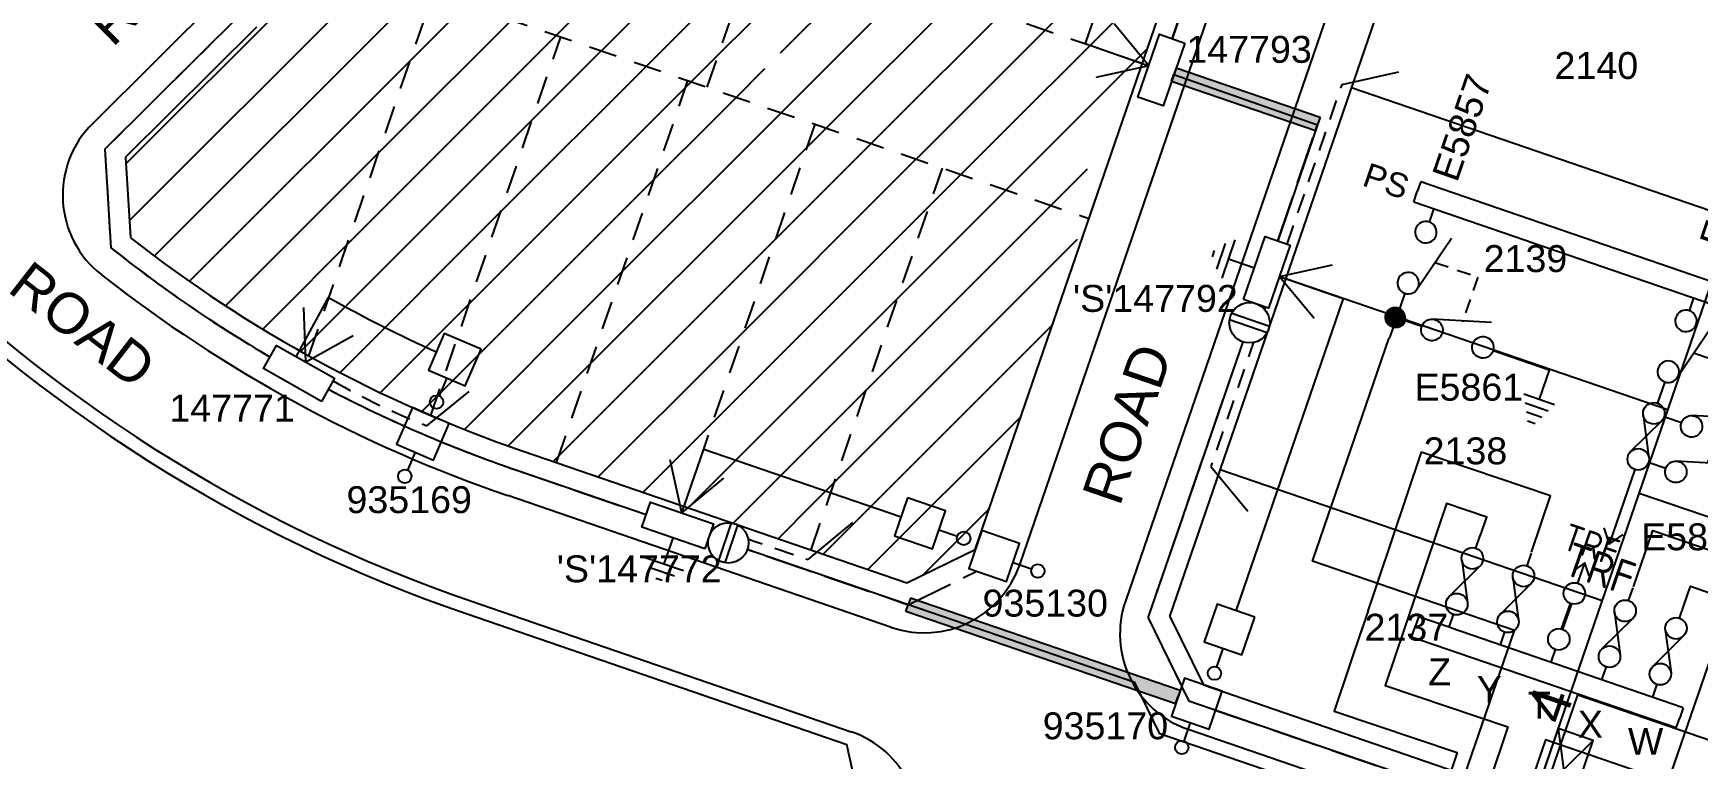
# Model space of a CAD drawing. Header units: metres. Extents: x 305550 to 306428, y 6276370 to 6276957.
# Drawn here: x 305881.3 to 306005, y 6276573.8 to 6276627.7 of the extents above; entities that cross this region are included whole.
import ezdxf
from ezdxf.enums import TextEntityAlignment as Align

# ---------------------------------------------------------------- set-up
doc = ezdxf.new("R2010")
doc.units = ezdxf.units.M
doc.header["$LTSCALE"] = 0.7
doc.set_wipeout_variables(frame=1)
for name, pattern in [('A', [0]), ('Cable Exist OH', [1, 1, 0]), ('CENTERX2', [101.6, 63.5, -12.7, 12.7, -12.7]), ('Dash', [5, 3, -2]), ('IE Trench LV', [6.5, 5, -1.5])]:
    doc.linetypes.add(name, pattern=pattern)
doc.layers.get('0').update_dxf_attribs({"color": 6})
for name, color, linetype in [('_User Miscellaneous11', 7, 'Continuous'), ('_User Miscellaneous4', 7, 'Continuous'), ('_User Miscellaneous7', 150, 'Continuous'), ('_User Miscellaneous8', 7, 'Continuous'), ('_User Miscellaneous9', 8, 'Continuous'), ('Cadastre Developer_SP_NEW', 4, 'Continuous'), ('Cadastre Roads_SP_NEW', 8, 'Continuous'), ('Duct_SP_NEW', 2, 'Continuous'), ('Equip_HV_NEW', 2, 'Continuous'), ('Equip_LV_MOD', 5, 'Continuous'), ('Equip_LV_NEW', 5, 'Continuous'), ('Mains_HV_NEW_U72', 2, 'Continuous'), ('Mains_LV_NEW_R6', 2, 'Continuous'), ('Mains_LV_NEW_T84', 2, 'Continuous'), ('Services_SP_NEW_UG', 2, 'Continuous'), ('Sub_LV_EXT', 5, 'Continuous'), ('Sub_SP_NEW', 2, 'Continuous'), ('SupportsUG_SP_LV_NEW', 2, 'Continuous'), ('SupportsUG_SP_LV_SL_NEW', 2, 'Continuous'), ('Trench_SP_NEW', 2, 'Continuous')]:
    doc.layers.add(name, color=color, linetype=linetype)
doc.layers.add('_User Miscellaneous5', color=7, linetype='Continuous', lineweight=35)
doc.layers.add('_User Notes', color=7, linetype='Continuous', plot=False)
doc.styles.add('ARIAL', font='arial.ttf', dxfattribs={"height": 2})
doc.styles.add('ARIAL 3.0', font='arial.ttf', dxfattribs={"height": 3})
doc.styles.add('iecARIAL', font='arial.ttf', dxfattribs={"height": 2})
doc.styles.add('IESYMBOL1', font='isocp.shx')
doc.styles.add('POLE_LABEL', font='arial.ttf')
doc.styles.add('SL_LABEL', font='arial.ttf')
doc.styles.get("Standard").update_dxf_attribs({"font": 'arial.ttf'})
doc.styles.add('style1', font='iso3098b.shx')
doc.styles.add('SWG_LABEL', font='arial.ttf')
doc.styles.add('SWITCH_LABEL', font='arial.ttf', dxfattribs={"height": 2.5})
doc.linetypes.add('Cable New UG', pattern='A,8,-1,["x",style1,S=3.5,R=0,X=0.35,Y=-1],-3.5', length=12.5)
doc.linetypes.add('Cable Z', pattern='A,8,-1,["Z",Standard,S=2.5,R=0,X=0.35,Y=-1.25],-3.5', length=12.5)

# ---------------------------------------------------------------- blocks, each defined once
blk = doc.blocks.new('*U143')
at = {"layer": '_User Miscellaneous7', "lineweight": -3}
blk.add_lwpolyline([(-0.5, -3.03), (-0.5, -1.58)], dxfattribs=at)
blk.add_lwpolyline([(-1.99, -6), (0.98, -6), (0.98, -3.03), (-1.99, -3.03)], close=True, dxfattribs=at)
blk.add_circle((-0.5, -1.08), 0.5, dxfattribs=at)
at = {"layer": '_User Miscellaneous8', "color": 2, "lineweight": -3}
blk.add_lwpolyline([(-1.49, 0), (1.49, 0), (1.49, 2.97), (-1.49, 2.97)], close=True, dxfattribs=at)
at = {"style": 'POLE_LABEL', "flags": 9}
blk.add_attdef('STRUCTURE_PLANT_NUMBER', text='', height=0.2, dxfattribs=at).set_placement((1.64, 1.73), align=Align.MIDDLE_LEFT)
for tag, flags, p in [('STREET_CODE', 9, (1.64, 1.49)), ('COLUMN_TYPE', 9, (1.64, 1.29)), ('OWNED_BY', 9, (1.64, 1.09)), ('OPERATED_BY', 9, (1.64, 0.89)), ('STATE', 9, (1.64, 0.49)), ('MAINTAINED_BY', 9, (1.64, 0.69)), ('USAGE', 9, (1.64, 0.29)), ('LEGEND', 9, (1.64, 0.09)), ('SUBURB', 9, (1.64, -0.31)), ('STREETNAME', 9, (1.64, -0.51)), ('Z', 1, (1.64, -1.31)), ('PARENT', 9, (1.64, -0.11)), ('LOCATION', 9, (1.64, -0.71)), ('NOTES', 9, (1.64, -0.91)), ('LABEL_ALIGNMENT', 9, (1.64, -1.11))]:
    blk.add_attdef(tag, text='', height=0.2, dxfattribs=dict(flags=flags)).set_placement(p, align=Align.MIDDLE_LEFT)
at = {"layer": '_User Miscellaneous5', "style": 'ARIAL', "flags": 8}
blk.add_attdef('ASSET_NUM', text='', height=2, dxfattribs=at).set_placement((2, 3.49), align=Align.MIDDLE_LEFT)
blk = doc.blocks.new('*U39')
at = {"layer": '_User Miscellaneous8', "color": 2}
blk.add_line((0, 0), (0, 1.45), dxfattribs=at)
blk.add_circle((0, 1.95), 0.5, dxfattribs=at)
for tag, p, flags in [('Z', (0, 0), 1), ('OPERATED_BY', (0, -9.61), 9)]:
    blk.add_attdef(tag, p, '', height=0.2, dxfattribs=dict(flags=flags))
at = {"style": 'SL_LABEL', "flags": 9}
blk.add_attdef('STREET_CODE', text='', height=0.2, dxfattribs=at).set_placement((0, -0.2), align=Align.MIDDLE_LEFT)
at = {"flags": 9}
for tag, p in [('CONSTRUCTED_VOLTAGE', (0, -0.4)), ('CONTROL_TYPE', (0, -0.6)), ('LANTERN_PURPOSE', (0, -0.8)), ('LANTERN_TYPE', (0, -1)), ('NO_PHASES', (0, -1.2)), ('OPERATING_VOLTAGE', (0, -1.4)), ('ORIENTATION', (0, -1.6)), ('OWNED_BY', (0, -1.8)), ('STATE', (0, -2)), ('CEXIST', (0, -2.4)), ('USAGE', (0, -2.2)), ('CNEW', (0, -2.6)), ('CNUMBER', (0, -2.8)), ('CREMOVE', (0, -3)), ('CREPLACE', (0, -3.2)), ('LKINGHEIGHT', (0, -3.4)), ('LBRACKET', (0, -3.6)), ('LBRACKETVOCAB', (0, -3.8)), ('LCATEGORY', (0, -4)), ('LCHARGE1', (0, -4.2)), ('LCHARGE1PERCENT', (0, -4.4)), ('LCHARGE2', (0, -4.6)), ('LCHARGE2PERCENT', (0, -4.8)), ('LCHARGE3', (0, -5)), ('LCHARGE3PERCENT', (0, -5.2)), ('LEXIST', (0, -5.4)), ('LLAMP', (0, -5.6)), ('LLAMPVOCAB', (0, -5.8)), ('LMAST', (0, -6)), ('LMASTVOCAB', (0, -6.2)), ('LNEW', (0, -6.4)), ('LANTNUMBER', (0, -6.6)), ('LOUTREACH', (0, -7)), ('LOUTREACHVOCAB', (0, -7.2)), ('LRATECODE', (0, -7.4)), ('SUBURB', (0, -8.6)), ('LREMOVE', (0, -7.6)), ('LREPLACE', (0, -7.8)), ('LTYPE', (0, -8)), ('LTYPEVOCAB', (0, -8.2)), ('LEGEND', (0, -8.4)), ('STREETNAME', (0, -8.8)), ('LOCATION', (0, -9)), ('NOTES', (0, -9.2)), ('MAINTAINED_BY', (0, -9.86))]:
    blk.add_attdef(tag, text='', height=0.2, dxfattribs=at).set_placement(p, align=Align.MIDDLE_LEFT)
at = {"layer": '_User Notes', "style": 'SL_LABEL', "flags": 8}
blk.add_attdef('ASSET_NUM', text='', height=2.5, dxfattribs=at).set_placement((2, 2), align=Align.MIDDLE_LEFT)
at = {"layer": '_User Notes', "flags": 8}
blk.add_attdef('LNUMBER', text='', height=2.5, dxfattribs=at).set_placement((1.2, -2.8), align=Align.MIDDLE_LEFT)
blk = doc.blocks.new('SUB_PADMOUNT_NEW')
for p, q in [((0, 1.375), (5.5, -1.375)), ((5.5, 1.375), (0, -1.375))]:
    blk.add_line(p, q)
blk.add_lwpolyline([(0, -1.375), (5.5, -1.375), (5.5, 1.375), (0, 1.375)], close=True)
for tag, flags, p in [('STREET_CODE', 9, (5.34, 0.545)), ('OPERATING_VOLTAGE', 9, (5.34, 0.145)), ('ORIENTATION', 9, (5.34, -0.055)), ('NO_PHASES', 9, (5.34, 0.345)), ('OWNED_BY', 9, (5.34, -0.255)), ('OPERATED_BY', 9, (5.34, -0.455)), ('SECONDARY_VOLTAGE', 9, (5.34, -1.055)), ('STATE', 9, (5.34, -1.255)), ('CONSTRUCTED_VOLTAGE', 9, (5.34, -0.855)), ('MAINTAINED_BY', 9, (5.34, -0.655)), ('SUBSTATION_TYPE', 9, (5.34, -1.655)), ('SUBURB', 9, (5.34, -2.255)), ('STREETNAME', 9, (5.34, -2.455)), ('USAGE', 9, (5.34, -1.855)), ('PARENT', 9, (5.34, -1.455)), ('LEGEND', 9, (5.34, -2.055)), ('Z', 1, (5.34, -3.055)), ('LOCATION', 9, (5.34, -2.655)), ('NOTES', 9, (5.34, -2.855))]:
    blk.add_attdef(tag, text='', height=0.2, dxfattribs=dict(flags=flags)).set_placement(p, align=Align.MIDDLE_LEFT)
at = {"layer": '_User Notes', "flags": 8}
blk.add_attdef('ASSET_NUM', text='', height=3, dxfattribs=at).set_placement((5.84, 2.545), align=Align.MIDDLE_LEFT)
blk = doc.blocks.new('*U144')
at = {"layer": '_User Miscellaneous7', "lineweight": -3}
blk.add_lwpolyline([(-0.5, -3.03), (-0.5, -1.58)], dxfattribs=at)
blk.add_lwpolyline([(-1.99, -6), (0.98, -6), (0.98, -3.03), (-1.99, -3.03)], close=True, dxfattribs=at)
blk.add_circle((-0.5, -1.08), 0.5, dxfattribs=at)
at = {"layer": '_User Miscellaneous8', "color": 2, "lineweight": -3}
blk.add_lwpolyline([(-1.49, 0), (1.49, 0), (1.49, 2.97), (-1.49, 2.97)], close=True, dxfattribs=at)
at = {"style": 'POLE_LABEL', "flags": 9}
blk.add_attdef('STRUCTURE_PLANT_NUMBER', text='', height=0.2, dxfattribs=at).set_placement((1.64, 1.73), align=Align.MIDDLE_LEFT)
for tag, flags, p in [('STREET_CODE', 9, (1.64, 1.49)), ('COLUMN_TYPE', 9, (1.64, 1.29)), ('OWNED_BY', 9, (1.64, 1.09)), ('OPERATED_BY', 9, (1.64, 0.89)), ('STATE', 9, (1.64, 0.49)), ('MAINTAINED_BY', 9, (1.64, 0.69)), ('USAGE', 9, (1.64, 0.29)), ('LEGEND', 9, (1.64, 0.09)), ('SUBURB', 9, (1.64, -0.31)), ('STREETNAME', 9, (1.64, -0.51)), ('Z', 1, (1.64, -1.31)), ('PARENT', 9, (1.64, -0.11)), ('LOCATION', 9, (1.64, -0.71)), ('NOTES', 9, (1.64, -0.91)), ('LABEL_ALIGNMENT', 9, (1.64, -1.11))]:
    blk.add_attdef(tag, text='', height=0.2, dxfattribs=dict(flags=flags)).set_placement(p, align=Align.MIDDLE_LEFT)
at = {"layer": '_User Miscellaneous5', "style": 'ARIAL', "flags": 8}
blk.add_attdef('ASSET_NUM', text='', height=2, dxfattribs=at).set_placement((2, 3.49), align=Align.MIDDLE_LEFT)
blk = doc.blocks.new('*U35')
at = {"lineweight": -3}
blk.add_lwpolyline([(-2.48, 2.49), (2.47, 2.49), (2.47, 0.51), (-2.48, 0.51)], close=True, dxfattribs=at)
for tag, flags, p in [('STREET_CODE', 9, (1.5, 3.5)), ('OWNED_BY', 9, (1.5, 3.3)), ('OPERATED_BY', 9, (1.5, 3.1)), ('STATE', 9, (1.5, 2.7)), ('SUPPORT_TYPE', 9, (1.5, 2.5)), ('MAINTAINED_BY', 9, (1.5, 2.9)), ('SUBURB', 9, (1.5, 1.7)), ('STREETNAME', 9, (1.5, 1.5)), ('USAGE', 9, (1.5, 2.3)), ('LEGEND', 9, (1.5, 2.1)), ('PARENT', 9, (1.5, 1.9)), ('LOCATION', 9, (1.5, 1.3)), ('Z', 1, (1.5, 0.9)), ('NOTES', 9, (1.5, 1.1))]:
    blk.add_attdef(tag, text='', height=0.2, dxfattribs=dict(flags=flags)).set_placement(p, align=Align.MIDDLE_LEFT)
at = {"layer": '_User Miscellaneous4', "style": 'ARIAL', "flags": 8}
blk.add_attdef('ASSET_NUM', text='', height=2, dxfattribs=at).set_placement((2, 5.5), align=Align.MIDDLE_LEFT)
blk = doc.blocks.new('A$C1B2C29DD')
at = {"layer": 'Services_SP_NEW_UG', "color": 2, "flags": 128}
for points in [[(0, 0), (-2.1, 3.44)], [(0, 0), (2.1, 3.44)]]:
    blk.add_lwpolyline(points, dxfattribs=at)
blk = doc.blocks.new('*U62')
at = {"layer": 'Services_SP_NEW_UG', "color": 2, "flags": 128}
blk.add_lwpolyline([(-15.01, -0.75), (-17.26, 2.93)], dxfattribs=at)
at = {"layer": 'Services_SP_NEW_UG', "color": 2, "linetype": 'Dash', "ltscale": 0.7, "flags": 128}
blk.add_lwpolyline([(-2.47, -0.75), (-15.01, -0.75)], dxfattribs=at)
blk = doc.blocks.new('*U61')
at = {"layer": 'Services_SP_NEW_UG', "color": 2, "flags": 128}
blk.add_lwpolyline([(15.01, -0.75), (17.26, 2.93)], dxfattribs=at)
at = {"layer": 'Services_SP_NEW_UG', "color": 2, "linetype": 'Dash', "ltscale": 0.7, "flags": 128}
blk.add_lwpolyline([(2.47, -0.75), (15.01, -0.75)], dxfattribs=at)
blk = doc.blocks.new('*U277')
at = {"lineweight": -3}
blk.add_lwpolyline([(-2.44, 2.53), (2.51, 2.45), (2.48, 0.47), (-2.47, 0.55)], close=True, dxfattribs=at)
for tag, flags, p in [('STREET_CODE', 9, (1.5, 3.5)), ('OWNED_BY', 9, (1.5, 3.3)), ('OPERATED_BY', 9, (1.5, 3.1)), ('STATE', 9, (1.5, 2.7)), ('SUPPORT_TYPE', 9, (1.5, 2.5)), ('MAINTAINED_BY', 9, (1.5, 2.9)), ('SUBURB', 9, (1.5, 1.7)), ('STREETNAME', 9, (1.5, 1.5)), ('USAGE', 9, (1.5, 2.3)), ('LEGEND', 9, (1.5, 2.1)), ('PARENT', 9, (1.5, 1.9)), ('LOCATION', 9, (1.5, 1.3)), ('Z', 1, (1.5, 0.9)), ('NOTES', 9, (1.5, 1.1))]:
    blk.add_attdef(tag, text='', height=0.2, dxfattribs=dict(flags=flags)).set_placement(p, align=Align.MIDDLE_LEFT)
at = {"layer": '_User Miscellaneous4', "style": 'ARIAL', "flags": 8}
blk.add_attdef('ASSET_NUM', text='', height=2, dxfattribs=at).set_placement((2, 5.5), align=Align.MIDDLE_LEFT)
blk = doc.blocks.new('*U278')
at = {"layer": 'Services_SP_NEW_UG', "color": 2, "flags": 128}
for points in [[(0, 0), (-2.05, 3.48)], [(0, 0), (2.15, 3.41)]]:
    blk.add_lwpolyline(points, dxfattribs=at)
blk = doc.blocks.new('LV_UG_LINKS_CLOSED_NEW')
for tag, flags, p in [('NUMBER_OF_PHASES', 9, (1.5, -2.4)), ('TYPE', 9, (1.5, -2.6)), ('Z', 1, (1.5, -2.8))]:
    blk.add_attdef(tag, text='', height=0.2, dxfattribs=dict(flags=flags)).set_placement(p, align=Align.MIDDLE_LEFT)
blk.add_wipeout([(-1.06, 1.06), (-1.18, 0.92), (-1.29, 0.76), (-1.37, 0.59), (-1.43, 0.42), (-1.48, 0.23), (-1.49, 0.05), (-1.49, -0.14), (-1.46, -0.33), (-1.41, -0.51), (-1.33, -0.68), (-1.24, -0.84), (-1.12, -0.99), (-0.99, -1.12), (-0.84, -1.24), (-0.68, -1.33), (-0.51, -1.41), (-0.33, -1.46), (-0.14, -1.49), (0.05, -1.49), (0.23, -1.48), (0.42, -1.43), (0.59, -1.37), (0.76, -1.29), (0.92, -1.18), (1.06, -1.06), (1.18, -0.92), (1.29, -0.76), (1.37, -0.59), (1.43, -0.42), (1.48, -0.23), (1.49, -0.05), (1.49, 0.14), (1.46, 0.33), (1.41, 0.51), (1.33, 0.68), (1.24, 0.84), (1.12, 0.99), (0.99, 1.12), (0.84, 1.24), (0.68, 1.33), (0.51, 1.41), (0.33, 1.46), (0.14, 1.49), (-0.05, 1.49), (-0.23, 1.48), (-0.42, 1.43), (-0.59, 1.37), (-0.76, 1.29), (-0.92, 1.18)])
for p, q in [((-0.25, -1.48), (-0.25, 1.48)), ((0.25, -1.48), (0.25, 1.48))]:
    blk.add_line(p, q)
blk.add_circle((0, 0), 1.5)
at = {"flags": 9}
for tag, p in [('ACTUAL_STATUS', (1.5, 0)), ('CONSTRUCTED_VOLTAGE', (1.5, -0.2)), ('OPERATING_VOLTAGE', (1.5, -0.6)), ('ORIENTATION', (1.5, -0.8)), ('STATE', (1.5, -1)), ('SWITCH_TYPE', (1.5, -1.2)), ('NO_PHASES', (1.5, -0.4)), ('OWNED_BY', (1.5, -1.8)), ('OPERATED_BY', (1.5, -2)), ('USAGE', (1.5, -1.4)), ('NOTES', (1.5, -1.6)), ('MAINTAINED_BY', (1.5, -2.2))]:
    blk.add_attdef(tag, text='', height=0.2, dxfattribs=at).set_placement(p, align=Align.MIDDLE_LEFT)
blk = doc.blocks.new('*U146')
h = blk.add_hatch(color=256)
edge = h.paths.add_edge_path()
edge.add_line((2.6, 0.05), (4.6, 0.05))
edge.add_arc((5.4, 0.01), 0.8, 177.2353, 184.4027)
edge.add_line((4.6, -0.05), (2.6, -0.05))
edge.add_arc((1.8, 0), 0.8, 356.4167, 363.5833)
blk.add_line((7.2, 0.01), (7.8, 0.01))
for points in [[(1, 0), (0, 0)], [(2.6, 0.05), (4.6, 0.05)], [(6.2, 0.01), (7.2, 0.01)], [(7, -0.59), (7.8, 0.01), (7, 0.61)], [(2.6, -0.05), (4.6, -0.05)]]:
    blk.add_lwpolyline(points)
for centre in [(1.8, 0), (5.4, 0.01)]:
    blk.add_circle(centre, 0.8)
for centre, start, end in [((1.8, 0), 356.4167, 3.5833), ((5.4, 0.01), 177.2353, 184.4027)]:
    blk.add_arc(centre, 0.8, start, end)
at = {"style": 'IESYMBOL1'}
blk.add_text('TRF', height=2, rotation=270.0252, dxfattribs=at).set_placement((9.24, 0.01), align=Align.MIDDLE_CENTER)
at = {"flags": 1}
blk.add_attdef('Z', (0, 0), '', height=0.2, dxfattribs=at)
at = {"layer": 'Sub_LV_EXT', "flags": 1}
for tag, p in [('USAGE', (2.14, -1.14)), ('ORIENTATION', (2.14, -1.53)), ('NOTES', (2.14, -3.07))]:
    blk.add_attdef(tag, p, '', height=0.2, dxfattribs=at)
blk = doc.blocks.new('LV_UG_DFUSE_CLOSED_NEW')
for points in [[(1, 0), (0, 0)], [(5.04, 0.73), (2.16, -0.72)], [(5.05, -0.71), (2.16, 0.72)], [(6.2, 0.01), (7.2, 0.01)]]:
    blk.add_lwpolyline(points)
for centre in [(1.8, 0), (5.4, 0.01)]:
    blk.add_circle(centre, 0.8)
for tag, flags, p in [('ACTUAL_STATUS', 9, (1.5, 0)), ('CONSTRUCTED_VOLTAGE', 9, (1.5, -0.2)), ('OPERATED_BY', 9, (1.5, -0.6)), ('OWNED_BY', 9, (1.5, -1)), ('OPERATING_VOLTAGE', 9, (1.5, -1.2)), ('NO_PHASES', 9, (1.5, -0.4)), ('MAINTAINED_BY', 9, (1.5, -0.8)), ('ORIENTATION', 9, (1.5, -1.4)), ('STATE', 9, (1.5, -1.6)), ('SWITCH_TYPE', 9, (1.5, -1.8)), ('Z', 1, (1.5, -2.4)), ('USAGE', 9, (1.5, -2)), ('NOTES', 9, (1.5, -2.2))]:
    blk.add_attdef(tag, text='', height=0.2, dxfattribs=dict(flags=flags)).set_placement(p, align=Align.MIDDLE_LEFT)
blk = doc.blocks.new('Earth')
for p, q in [((0, -2.04), (0, 0)), ((-1.5, -2.04), (1.5, -2.04)), ((-1, -2.64), (1, -2.64)), ((-0.25, -3.24), (0.25, -3.24))]:
    blk.add_line(p, q)
blk = doc.blocks.new('*U153')
for p, q in [((-1.6, 0), (-1.6, 69.89)), ((-1.6, 69.89), (-0.8, 69.89)), ((0, 69.89), (-0.8, 69.89)), ((0, 0), (0, 69.89)), ((-1.6, 0), (-0.8, 0)), ((0, 0), (-0.8, 0))]:
    blk.add_line(p, q)
at = {"style": 'ARIAL'}
blk.add_attdef('SWG_TYPE', text='', height=1.8, rotation=90, dxfattribs=at).set_placement((-0.8, 70.64), align=Align.MIDDLE_LEFT)
blk.add_attdef('SUB_TYPE', text='', height=1.8, rotation=90, dxfattribs=at).set_placement((-0.8, -0.76), align=Align.MIDDLE_RIGHT)
blk = doc.blocks.new('SWG_SIE_TRF_NOES_NEW')
for p, q in [((7.01, 0.8), (2.79, 1.95)), ((14.68, 0), (20.54, 0))]:
    blk.add_line(p, q)
for points in [[(2.2, 0.01), (1.2, 0.01)], [(19.54, -0.75), (20.54, 0), (19.54, 0.75)], [(7.8, 0), (9.45, 0)]]:
    blk.add_lwpolyline(points)
for points in [[(3, -0.79, 1), (3, 0.81, 1)], [(7, -0.8, 1), (7, 0.8, 1)]]:
    blk.add_lwpolyline(points, format="xyb", close=True)
at = {"flags": 1}
blk.add_attdef('Z', (0, 0), '', height=0.2, dxfattribs=at)
at = {"style": 'SWITCH_LABEL', "flags": 9}
blk.add_attdef('STREET_CODE', text='', height=0.2, dxfattribs=at).set_placement((0, -0.2), align=Align.MIDDLE_LEFT)
at = {"flags": 9}
for tag, p in [('ORIENTATION', (0, -0.4)), ('SUBURB', (0, -1)), ('STREETNAME', (0, -1.2)), ('PARENT', (0, -0.6)), ('USAGE', (0, -0.8)), ('LOCATION', (0, -1.4)), ('NOTES', (0, -1.6))]:
    blk.add_attdef(tag, text='', height=0.2, dxfattribs=at).set_placement(p, align=Align.MIDDLE_LEFT)
blk = doc.blocks.new('SWG_FUSE_NEW')
for points in [[(4.04, 0.73), (1.16, -0.72)], [(4.05, -0.71), (1.16, 0.72)]]:
    blk.add_lwpolyline(points)
for centre in [(0.8, 0), (4.4, 0.01)]:
    blk.add_circle(centre, 0.8)
at = {"style": 'SWITCH_LABEL', "flags": 8}
blk.add_attdef('ASSET_NUM', text='', height=2.5, rotation=179.9544, dxfattribs=at).set_placement((-2.4, 0), align=Align.MIDDLE_LEFT)
for tag, p, flags in [('Z', (0, 0), 1), ('ORIENTATION', (0.04, -4.4), 9), ('USAGE', (0.04, -5.4), 9)]:
    blk.add_attdef(tag, p, '', height=0.2, dxfattribs=dict(flags=flags))
at = {"flags": 9}
for tag, p in [('SUBURB', (0, -2.2)), ('STREETNAME', (0, -2.4)), ('PARENT', (0, -1.6))]:
    blk.add_attdef(tag, text='', height=0.2, dxfattribs=at).set_placement(p, align=Align.MIDDLE_LEFT)
blk = doc.blocks.new('*U154')
at = {"linetype": 'CENTERX2'}
blk.add_blockref('SWG_SIE_TRF_NOES_NEW', (0, 0), dxfattribs=at)
at = {"linetype": 'CENTERX2', "rotation": 180}
blk.add_blockref('SWG_FUSE_NEW', (14.68, 0), dxfattribs=at)
at = {"style": 'IESYMBOL1'}
blk.add_text('TRF', height=2.5, rotation=89.9826, dxfattribs=at).set_placement((22.51, -0.05), align=Align.MIDDLE_CENTER)
blk = doc.blocks.new('SWG_SIE_ES_NEW')
for p, q in [((-6.1, 0.75), (-1.8, 1.97)), ((2.22, -2.29), (4.62, -2.29)), ((2.52, -2.89), (4.32, -2.89)), ((2.83, -3.49), (4.03, -3.49)), ((3.13, -4.09), (3.73, -4.09))]:
    blk.add_line(p, q)
at = {"const_width": 0.8, "flags": 128}
blk.add_lwpolyline([(-9.09, -0.02, 1), (-8.29, -0.02, 1)], format="xyb", close=True, dxfattribs=at)
for points in [[(-5.79, -0.82, -1), (-5.79, 0.78, -1)], [(-1.79, -0.81, -1), (-1.79, 0.79, -1)]]:
    blk.add_lwpolyline(points, format="xyb", close=True)
for points in [[(-6.59, -0.02), (-7.89, -0.02)], [(3.42, -0.01), (-0.99, -0.01)], [(3.42, -0.01), (3.42, -2.29)]]:
    blk.add_lwpolyline(points)
at = {"flags": 1}
blk.add_attdef('Z', (0, 0), '', height=0.2, dxfattribs=at)
at = {"style": 'SWITCH_LABEL', "flags": 9}
blk.add_attdef('STREET_CODE', text='', height=0.2, dxfattribs=at).set_placement((0, -0.2), align=Align.MIDDLE_LEFT)
at = {"flags": 9}
for tag, p in [('ORIENTATION', (0, -0.4)), ('SUBURB', (0, -1)), ('STREETNAME', (0, -1.2)), ('PARENT', (0, -0.6)), ('USAGE', (0, -0.8)), ('LOCATION', (0, -1.4)), ('NOTES', (0, -1.6))]:
    blk.add_attdef(tag, text='', height=0.2, dxfattribs=at).set_placement(p, align=Align.MIDDLE_LEFT)
at = {"style": 'ARIAL', "flags": 8}
blk.add_attdef('ASSET_NUM', text='', height=2, dxfattribs=at).set_placement((-1.81, -3.15), align=Align.MIDDLE_CENTER)
blk = doc.blocks.new('SWG_SIE_SU_NEW')
blk.add_line((5.81, 0.79), (1.59, 1.94))
at = {"linetype": 'A', "lineweight": 0}
for p, q in [((7.98, 0.35), (7.98, -0.37)), ((8.18, -0.58), (8.18, 0.56)), ((8.38, 0.66), (8.38, -0.68)), ((8.58, -0.71), (8.58, 0.69)), ((8.78, 0.66), (8.78, -0.68)), ((8.98, -0.59), (8.98, 0.56)), ((9.18, 0.35), (9.18, -0.38))]:
    blk.add_line(p, q, dxfattribs=at)
at = {"linetype": 'Dash', "ltscale": 0.5}
blk.add_lwpolyline([(3.7, 1.36), (3.7, 4.73), (7.22, 4.73)], dxfattribs=at)
for points in [[(1, 0), (0, 0)], [(6.6, -0.01), (10.1, -0.01)]]:
    blk.add_lwpolyline(points)
for points in [[(1.8, -0.8, 1), (1.8, 0.8, 1)], [(5.8, -0.81, 1), (5.8, 0.79, 1)]]:
    blk.add_lwpolyline(points, format="xyb", close=True)
at = {"linetype": 'A', "lineweight": 0}
blk.add_circle((8.58, -0.01), 0.7, dxfattribs=at)
at = {"style": 'SWG_LABEL', "flags": 8}
blk.add_attdef('ASSET_NUM', text='', height=2, rotation=179.9544, dxfattribs=at).set_placement((-2.4, 0.01), align=Align.MIDDLE_LEFT)
at = {"flags": 1}
blk.add_attdef('Z', (0, 0), '', height=0.2, dxfattribs=at)
at = {"style": 'SWITCH_LABEL', "flags": 9}
blk.add_attdef('STREET_CODE', text='', height=0.2, dxfattribs=at).set_placement((0, 0), align=Align.MIDDLE_LEFT)
at = {"flags": 9}
for tag, p in [('ORIENTATION', (0, -0.2)), ('SUBURB', (0, -0.8)), ('STREETNAME', (0, -1)), ('PARENT', (0, -0.4)), ('USAGE', (0, -0.6)), ('LOCATION', (0, -1.2)), ('OPERATED_BY', (-0.01, -1.84)), ('OWNED_BY', (0, -1.62)), ('MAINTAINED_BY', (-0.01, -2.05)), ('NOTES', (0, -1.4))]:
    blk.add_attdef(tag, text='', height=0.2, dxfattribs=at).set_placement(p, align=Align.MIDDLE_LEFT)
blk = doc.blocks.new('*U206')
for p, q in [((-6.1, 4.33), (-1.8, 5.55)), ((-6.1, 0.75), (-1.8, 1.97)), ((2.22, -2.29), (4.62, -2.29)), ((2.52, -2.89), (4.32, -2.89)), ((2.83, -3.49), (4.03, -3.49)), ((3.13, -4.09), (3.73, -4.09))]:
    blk.add_line(p, q)
at = {"linetype": 'Dash', "ltscale": 0.5, "flags": 128}
blk.add_lwpolyline([(-7.34, 8.78), (-3.81, 8.78), (-3.79, 1.4)], dxfattribs=at)
for points in [[(-5.79, 2.76, -1), (-5.79, 4.36, -1)], [(-1.79, 2.77, -1), (-1.79, 4.37, -1)], [(-5.79, -0.82, -1), (-5.79, 0.78, -1)], [(-1.79, -0.81, -1), (-1.79, 0.79, -1)]]:
    blk.add_lwpolyline(points, format="xyb", close=True)
for points in [[(-6.59, 3.56), (-7.89, 3.56)], [(3.42, 3.57), (-0.99, 3.57)], [(3.42, 3.57), (3.42, -0.01)], [(-6.59, -0.02), (-7.89, -0.02)], [(3.42, -0.01), (-0.99, -0.01)], [(3.42, -0.01), (3.42, -2.29)]]:
    blk.add_lwpolyline(points)
at = {"flags": 1}
blk.add_attdef('Z', (0, 0), '', height=0.2, dxfattribs=at)
at = {"style": 'SWITCH_LABEL', "flags": 9}
blk.add_attdef('STREET_CODE', text='', height=0.2, dxfattribs=at).set_placement((0, -0.2), align=Align.MIDDLE_LEFT)
at = {"flags": 9}
for tag, p in [('ORIENTATION', (0, -0.4)), ('SUBURB', (0, -1)), ('STREETNAME', (0, -1.2)), ('PARENT', (0, -0.6)), ('USAGE', (0, -0.8)), ('LOCATION', (0, -1.4)), ('NOTES', (0, -1.6))]:
    blk.add_attdef(tag, text='', height=0.2, dxfattribs=at).set_placement(p, align=Align.MIDDLE_LEFT)
at = {"style": 'ARIAL', "flags": 8}
blk.add_attdef('ASSET_NUM', text='', height=2, dxfattribs=at).set_placement((-1.81, -3.15), align=Align.MIDDLE_CENTER)
blk = doc.blocks.new('*U36')
at = {"layer": '_User Miscellaneous7', "lineweight": -3}
blk.add_lwpolyline([(0, -3.03), (0, -1.58)], dxfattribs=at)
blk.add_lwpolyline([(-1.49, -6), (1.49, -6), (1.49, -3.03), (-1.49, -3.03)], close=True, dxfattribs=at)
blk.add_circle((0, -1.08), 0.5, dxfattribs=at)
at = {"layer": '_User Miscellaneous8', "color": 2, "lineweight": -3}
blk.add_lwpolyline([(-1.49, 0), (1.49, 0), (1.49, 2.97), (-1.49, 2.97)], close=True, dxfattribs=at)
at = {"style": 'POLE_LABEL', "flags": 9}
blk.add_attdef('STRUCTURE_PLANT_NUMBER', text='', height=0.2, dxfattribs=at).set_placement((1.64, 1.73), align=Align.MIDDLE_LEFT)
for tag, flags, p in [('STREET_CODE', 9, (1.64, 1.49)), ('COLUMN_TYPE', 9, (1.64, 1.29)), ('OWNED_BY', 9, (1.64, 1.09)), ('OPERATED_BY', 9, (1.64, 0.89)), ('STATE', 9, (1.64, 0.49)), ('MAINTAINED_BY', 9, (1.64, 0.69)), ('USAGE', 9, (1.64, 0.29)), ('LEGEND', 9, (1.64, 0.09)), ('SUBURB', 9, (1.64, -0.31)), ('STREETNAME', 9, (1.64, -0.51)), ('Z', 1, (1.64, -1.31)), ('PARENT', 9, (1.64, -0.11)), ('LOCATION', 9, (1.64, -0.71)), ('NOTES', 9, (1.64, -0.91)), ('LABEL_ALIGNMENT', 9, (1.64, -1.11))]:
    blk.add_attdef(tag, text='', height=0.2, dxfattribs=dict(flags=flags)).set_placement(p, align=Align.MIDDLE_LEFT)
at = {"layer": '_User Miscellaneous5', "style": 'ARIAL', "flags": 8}
blk.add_attdef('ASSET_NUM', text='', height=2, dxfattribs=at).set_placement((2, 3.49), align=Align.MIDDLE_LEFT)

msp = doc.modelspace()

# ---------------------------------------------------------------- hatches: boundary and pattern name
at = {"layer": '_User Miscellaneous11'}
h = msp.add_hatch(dxfattribs=at)
h.set_pattern_fill('ANSI31', color=3)
edge = h.paths.add_edge_path()
edge.add_line((305941.69, 6276639.16), (305912.73, 6276649.15))
edge.add_arc((305844.74, 6276681.52), 75.3, 328.6043, 334.5424, ccw=False)
edge.add_line((305909.01, 6276642.29), (305903.62, 6276633.19))
edge.add_line((305903.62, 6276633.19), (305934.56, 6276622.54))
edge.add_line((305934.56, 6276622.54), (305941.69, 6276639.16))
h = msp.add_hatch(dxfattribs=at)
h.set_pattern_fill('ANSI31', color=3)
h.paths.add_polyline_path([(305941.27, 6276639.16), (305935.4, 6276622.15), (305957.83, 6276614.55), (305962.97, 6276623.35), (305965.57, 6276630.92)])
h = msp.add_hatch(dxfattribs=at)
h.set_pattern_fill('ANSI31', color=3)
h.paths.add_polyline_path([(305911.68, 6276630.42), (305906.72, 6276632.13), (305906.71, 6276632.11), (305903.91, 6276633.09), (305903.91, 6276633.09), (305901.98, 6276632.6, -0.020196), (305897.85, 6276628.14), (305888.13, 6276618.47), (305888.49, 6276612.49, 0.041629), (305902.38, 6276603.36)])
h = msp.add_hatch(dxfattribs=at)
h.set_pattern_fill('ANSI31', color=3)
h.paths.add_polyline_path([(305920.46, 6276627.4), (305911.68, 6276630.42), (305902.38, 6276603.36, 0.023439), (305910.81, 6276599.27)])
h = msp.add_hatch(dxfattribs=at)
h.set_pattern_fill('ANSI31', color=3)
h.paths.add_polyline_path([(305928.97, 6276624.47), (305920.46, 6276627.4), (305910.81, 6276599.27, 0.018402), (305917.67, 6276596.62), (305919.21, 6276596.09)])
h = msp.add_hatch(color=256, dxfattribs=at)
h.dxf.hatch_style = 1
h.paths.add_polyline_path([(305966.2, 6276625.1), (305965.86, 6276624.12), (305976.56, 6276620.44), (305976.9, 6276621.43)])
h = msp.add_hatch(dxfattribs=at)
h.set_pattern_fill('ANSI31', color=3)
h.paths.add_polyline_path([(305938.42, 6276621.22), (305928.97, 6276624.47), (305919.21, 6276596.09), (305928.69, 6276592.84)])
h = msp.add_hatch(dxfattribs=at)
h.set_pattern_fill('ANSI31', color=3)
h.paths.add_polyline_path([(305947.88, 6276617.97), (305938.42, 6276621.22), (305928.69, 6276592.84), (305938.13, 6276589.59)])
h = msp.add_hatch(dxfattribs=at)
h.set_pattern_fill('ANSI31', color=3)
h.paths.add_polyline_path([(305959.06, 6276611.99), (305957.81, 6276614.55), (305947.88, 6276617.97), (305938.13, 6276589.59), (305946.18, 6276586.82), (305951.27, 6276589.31), (305951.75, 6276590.71)])
h = msp.add_hatch(color=256, dxfattribs=at)
h.dxf.hatch_style = 1
h.paths.add_polyline_path([(305966.16, 6276577.84), (305966.5, 6276578.82), (305946.45, 6276585.7), (305946.12, 6276584.71)])

# ---------------------------------------------------------------- linework, layer by layer
at = {"layer": '_User Miscellaneous9', "linetype": 'Dash', "flags": 128}
for points in [[(305931.35, 6276623.66), (305942.21, 6276655.27), (305961.02, 6276694.89)], [(305963.68, 6276625.42), (305935.31, 6276635.17)], [(305902.74, 6276633.5), (305959.72, 6276613.91)], [(305901.75, 6276603.7), (305911, 6276630.66)], [(305910.81, 6276599.27), (305920.46, 6276627.41)], [(305920.16, 6276595.77), (305929.92, 6276624.16)], [(305929.63, 6276592.51), (305939.37, 6276620.91)], [(305939.07, 6276589.27), (305948.83, 6276617.66)]]:
    msp.add_lwpolyline(points, dxfattribs=at)
at = {"layer": 'Cadastre Developer_SP_NEW'}
for p, q in [((305897.85, 6276628.14), (305888.13, 6276618.47)), ((305888.13, 6276618.47), (305888.49, 6276612.49)), ((305917.67, 6276596.62), (305946.18, 6276586.82)), ((306000.61, 6276593.5), (306028.98, 6276583.75)), ((305946.18, 6276586.82), (305951.27, 6276589.31)), ((305913.51, 6276584.52), (305941.73, 6276574.82)), ((305965.74, 6276584.33), (305968.22, 6276579.25)), ((305968.22, 6276579.25), (306017.4, 6276562.35)), ((305943.37, 6276567.27), (305941.73, 6276574.82))]:
    msp.add_line(p, q, dxfattribs=at)
for radius, start in [(112.8, 197.7334), (100, 231.9123)]:
    msp.add_arc((305950.17, 6276691.19), radius, start, 251.0352, dxfattribs=at)
at = {"layer": 'Cadastre Roads_SP_NEW'}
for p, q in [((305885.66, 6276620.95), (305895.38, 6276630.62)), ((305945.05, 6276583.51), (305916.54, 6276593.31))]:
    msp.add_line(p, q, dxfattribs=at)
at = {"layer": 'Cadastre Roads_SP_NEW', "flags": 128}
msp.add_lwpolyline([(305796.36, 6276803.23, -0.099002), (305797.79, 6276800.66), (305843.68, 6276657.14, 0.236859), (305913.84, 6276585.46), (305942.06, 6276575.76)], format="xyb", dxfattribs=at)
at = {"layer": 'Cadastre Roads_SP_NEW'}
for centre, radius, start, end in [((305890.95, 6276615.64), 7.5, 134.8583, 231.9123), ((305950.17, 6276691.19), 103.5, 231.9123, 251.0352), ((305947.48, 6276590.61), 7.5, 251.0352, 341.0352), ((305939.62, 6276568.67), 7.5, 339.5436, 71.0352)]:
    msp.add_arc(centre, radius, start, end, dxfattribs=at)
at = {"layer": 'Duct_SP_NEW'}
for p, q in [((305966.2, 6276625.1), (305966.03, 6276624.61)), ((305966.2, 6276625.1), (305976.9, 6276621.43)), ((305965.86, 6276624.12), (305966.03, 6276624.61)), ((305965.86, 6276624.12), (305976.56, 6276620.44)), ((305976.9, 6276621.43), (305976.73, 6276620.94)), ((305976.56, 6276620.44), (305976.73, 6276620.94)), ((305946.12, 6276584.71), (305946.29, 6276585.2)), ((305946.45, 6276585.7), (305946.29, 6276585.2)), ((305966.5, 6276578.82), (305946.45, 6276585.7)), ((305966.16, 6276577.84), (305946.12, 6276584.71)), ((305966.16, 6276577.84), (305966.33, 6276578.33)), ((305966.5, 6276578.82), (305966.33, 6276578.33))]:
    msp.add_line(p, q, dxfattribs=at)
at = {"layer": 'Equip_LV_MOD'}
for p in [(306003.36, 6276576.04), (306003.88, 6276577.55)]:
    msp.add_line(p, (306003.62, 6276576.8), dxfattribs=at)
at = {"layer": 'Mains_LV_NEW_R6', "linetype": 'Cable Z', "flags": 128}
for points in [[(305962.84, 6276636.83), (305959.43, 6276626.91), (305964.16, 6276625.26)], [(305973.88, 6276609.6), (305978.62, 6276607.97), (305970.64, 6276584.76)], [(305900.81, 6276603.62), (305903.21, 6276608.04)]]:
    msp.add_lwpolyline(points, dxfattribs=at)
msp.add_lwpolyline([(305903.21, 6276608.04, 0.023478), (305911.22, 6276604)], format="xyb", dxfattribs=at)
at = {"layer": 'Mains_LV_NEW_T84', "linetype": 'Cable New UG'}
for q in [(305971.17, 6276604.75), (305967.15, 6276578.04)]:
    msp.add_line((305964.12, 6276584.23), q, dxfattribs=at)
at = {"layer": 'Mains_LV_NEW_T84', "linetype": 'Cable New UG', "flags": 128}
for points in [[(305976.31, 6276657.59), (305965.91, 6276627.27)], [(305966.03, 6276624.61), (305976.71, 6276620.88)], [(305976.71, 6276620.88), (305973.75, 6276612.26)], [(306000.18, 6276586.54), (306001.62, 6276590.71), (306011.2, 6276587.42), (306004.61, 6276568.24), (305995.49, 6276571.37), (305994.55, 6276568.62), (306015.51, 6276561.42), (306078.91, 6276539.63), (306093.75, 6276530.37), (306094.33, 6276531.29)], [(306003.93, 6276585.15), (306004.42, 6276586.57), (306007.39, 6276585.55), (306002.75, 6276572.05), (305993.65, 6276575.17), (305988.71, 6276560.79), (306011.13, 6276553.09), (306010.15, 6276550.25), (306011.94, 6276549.64)]]:
    msp.add_lwpolyline(points, dxfattribs=at)
for points in [[(305906.74, 6276641.5, -0.053738), (305896.79, 6276629.2), (305886.59, 6276619.06), (305887.03, 6276611.73, 0.035392), (305898.87, 6276603.61)], [(305903.2, 6276601.22, 0.037556), (305917.19, 6276595.2), (305926.81, 6276591.9)]]:
    msp.add_lwpolyline(points, format="xyb", dxfattribs=at)
at = {"layer": 'Services_SP_NEW_UG', "color": 2, "flags": 128}
for points in [[(305910.51, 6276598.5), (305913.66, 6276601.06)], [(305938.85, 6276588.56), (305942.17, 6276591.31)]]:
    msp.add_lwpolyline(points, dxfattribs=at)
at = {"layer": 'Services_SP_NEW_UG', "color": 2, "linetype": 'Dash', "ltscale": 0.7, "flags": 128}
msp.add_lwpolyline([(305931.73, 6276591), (305938.85, 6276588.56)], dxfattribs=at)
at = {"layer": 'Services_SP_NEW_UG', "color": 2, "linetype": 'Dash', "ltscale": 0.7}
msp.add_arc((305930.23, 6276648.62), 53.86, 240.302, 248.5187, dxfattribs=at)
at = {"layer": 'Trench_SP_NEW', "linetype": 'IE Trench LV'}
for p, q in [((305973.75, 6276612.26), (305976.73, 6276620.94)), ((305964.12, 6276584.23), (305972.14, 6276607.58)), ((305917.19, 6276595.2), (305926.81, 6276591.9)), ((305931.49, 6276590.29), (305946.29, 6276585.2)), ((305946.29, 6276585.2), (305951.39, 6276587.7)), ((305964.12, 6276584.23), (305966.61, 6276579.13)), ((305969.14, 6276577.35), (305989.52, 6276570.35))]:
    msp.add_line(p, q, dxfattribs=at)
at = {"layer": 'Trench_SP_NEW', "linetype": 'IE Trench LV', "flags": 128}
msp.add_lwpolyline([(305965.9, 6276627.27), (305967.79, 6276632.77), (305968.51, 6276634.88)], dxfattribs=at)
msp.add_lwpolyline([(305900.62, 6276633.32, -0.019049), (305896.79, 6276629.2), (305886.59, 6276619.06), (305887.03, 6276611.73, 0.035392), (305898.87, 6276603.61)], format="xyb", dxfattribs=at)
at = {"layer": 'Trench_SP_NEW', "linetype": 'IE Trench LV'}
for start, end in [(242.4321, 245.98), (247.6566, 251.0352)]:
    msp.add_arc((305950.17, 6276691.19), 101.5, start, end, dxfattribs=at)

# ---------------------------------------------------------------- block references
at = {"layer": 'Equip_HV_NEW'}
ref = msp.add_blockref('*U206', (306008.82, 6276593.21), dxfattribs=dict(at, rotation=341.0352441585403))
ref.add_attrib('ASSET_NUM', 'E5862', dxfattribs={"layer": '0', "height": 2, "style": 'ARIAL'}).set_placement((306004.79, 6276590.25), align=Align.MIDDLE_CENTER)
at = {"layer": 'Equip_LV_NEW', "linetype": 'Cable Exist OH', "lineweight": 0}
for p, rotation in [((305972.01, 6276610.24), 251.0352441481668), ((305928.82, 6276590.16), 341.0352441545663)]:
    msp.add_blockref('Earth', p, dxfattribs=dict(at, rotation=rotation))
at = {"layer": 'Equip_LV_NEW', "rotation": 71.03524415711813}
for name, p in [('*U146', (305994.05, 6276580.93)), ('LV_UG_DFUSE_CLOSED_NEW', (305990.27, 6276582.23)), ('LV_UG_DFUSE_CLOSED_NEW', (305997.82, 6276579.64)), ('LV_UG_DFUSE_CLOSED_NEW', (306001.6, 6276578.34))]:
    msp.add_blockref(name, p, dxfattribs=at)
at = {"layer": 'Services_SP_NEW_UG'}
for name, rotation in [('*U62', 251.0352441570015), ('*U61', 251.0352441551773)]:
    msp.add_blockref(name, (305974.36, 6276609.43), dxfattribs=dict(at, rotation=rotation))
at = {"layer": 'Sub_SP_NEW'}
ref = msp.add_blockref('SUB_PADMOUNT_NEW', (305994.11, 6276570.36), dxfattribs=dict(at, rotation=71.03524415936243))
ref.add_attrib('ASSET_NUM_001', '4', (305995, 6276576.17), dxfattribs={"layer": '_User Notes', "height": 3, "rotation": 71.0352})
at = {"layer": 'SupportsUG_SP_LV_NEW'}
for name, p, rotation in [('A$C1B2C29DD', (305964.16, 6276625.26), 70.96342513352847), ('A$C1B2C29DD', (305973.88, 6276609.6), 251.0352441510142), ('*U278', (305901.51, 6276603.25), 331.4475250416058), ('A$C1B2C29DD', (305929.47, 6276592.03), 341.0352441495257)]:
    msp.add_blockref(name, p, dxfattribs=dict(at, rotation=rotation))
ref = msp.add_blockref('*U35', (305963.68, 6276625.42), dxfattribs=dict(at, rotation=250.9634251335285))
ref.add_attrib('ASSET_NUM_001', '147793', (305966.96, 6276625.48), dxfattribs={"layer": '_User Miscellaneous4', "height": 2, "style": 'ARIAL'})
ref = msp.add_blockref('*U35', (305974.36, 6276609.43), dxfattribs=dict(at, rotation=71.03524415101417))
ref.add_attrib('ASSET_NUM_001', "'S'147792", (305958.53, 6276606.97), dxfattribs={"layer": '_User Miscellaneous4', "height": 2, "style": 'ARIAL'})
ref = msp.add_blockref('*U277', (305901.75, 6276603.7), dxfattribs=dict(at, rotation=151.4475250416058))
ref.add_attrib('ASSET_NUM_001', '147771', (305891.38, 6276598.82), dxfattribs={"layer": '_User Miscellaneous4', "height": 2, "style": 'ARIAL'})
ref = msp.add_blockref('*U35', (305929.63, 6276592.51), dxfattribs=dict(at, rotation=161.0352441495257))
ref.add_attrib('ASSET_NUM_001', "'S'147772", (305920.17, 6276586.87), dxfattribs={"layer": '_User Miscellaneous4', "height": 2, "style": 'ARIAL'})
at = {"layer": 'SupportsUG_SP_LV_SL_NEW', "ltscale": 0.5}
ref = msp.add_blockref('*U36', (305910.81, 6276599.27), dxfattribs=dict(at, rotation=156.8182771742219))
ref.add_attrib('ASSET_NUM_001', '935169', (305904.54, 6276592.01), dxfattribs={"layer": '_User Miscellaneous5', "height": 2, "style": 'ARIAL'})
for p, rotation in [((305909.64, 6276596.54), 156.8182771742219), ((305954.08, 6276588.34), 251.0352441480549), ((305967.25, 6276576.44), 161.0352441616832)]:
    msp.add_blockref('*U39', p, dxfattribs=dict(at, rotation=rotation))
ref = msp.add_blockref('*U144', (305951.27, 6276589.31), dxfattribs=dict(at, rotation=251.0352441480549))
ref.add_attrib('ASSET_NUM_001', '935130', (305951.81, 6276584.32), dxfattribs={"layer": '_User Miscellaneous5', "height": 2, "style": 'ARIAL'})
ref = msp.add_blockref('*U143', (305968.22, 6276579.25), dxfattribs=dict(at, rotation=161.0352441616832))
ref.add_attrib('ASSET_NUM_001', '935170', (305956.28, 6276575.2), dxfattribs={"layer": '_User Miscellaneous5', "height": 2, "style": 'ARIAL'})

# ---------------------------------------------------------------- texts
at = {"layer": 'Cadastre Developer_SP_NEW', "char_height": 2, "attachment_point": 7, "style": 'ARIAL', "bg_fill": 3, "box_fill_scale": 1.1, "bg_fill_color": 256, "bg_fill_transparency": 0}
for s, insert in [('2140', (305994.32, 6276624.25)), ('2139', (305989.05, 6276609.9)), ('2138', (305984.59, 6276595.61)), ('2137', (305980.2, 6276582.5))]:
    msp.add_mtext(s, dxfattribs=dict(at, insert=insert))
at = {"layer": 'Cadastre Roads_SP_NEW', "char_height": 3, "attachment_point": 1, "style": 'ARIAL 3.0'}
for insert, rotation in [((305885.05, 6276628.69), 44.8583), ((305881.09, 6276610.91), 322.1537), ((305959.16, 6276593.41), 71.0352)]:
    msp.add_mtext_dynamic_manual_height_columns('ROAD', width=15.7329, gutter_width=4, heights=[0], dxfattribs=dict(at, insert=insert, rotation=rotation))
at = {"layer": 'Equip_LV_NEW', "style": 'iecARIAL'}
for s, p in [('Z', (305984.93, 6276579.22)), ('Y', (305988.54, 6276577.91)), ('T', (305992.34, 6276576.74)), ('X', (305996.05, 6276575.32)), ('W', (305999.77, 6276574.05))]:
    msp.add_text(s, height=2, dxfattribs=at).set_placement(p)

# ---------------------------------------------------------------- next in the draw order: linework, layer by layer
at = {"layer": 'Cadastre Developer_SP_NEW'}
for p, q in [((305951.27, 6276589.31), (305990.57, 6276703.68)), ((305965.74, 6276584.33), (306003.49, 6276694.21)), ((305992.81, 6276570.8), (306031.17, 6276682.43)), ((306007.61, 6276613.88), (305979.24, 6276623.63)), ((306002.73, 6276599.68), (305974.36, 6276609.43)), ((305997.86, 6276585.49), (305969.48, 6276595.24))]:
    msp.add_line(p, q, dxfattribs=at)
at = {"layer": 'Cadastre Roads_SP_NEW'}
msp.add_line((305954.58, 6276588.17), (305994.16, 6276703.35), dxfattribs=at)
at = {"layer": 'Cadastre Roads_SP_NEW', "flags": 128}
msp.add_lwpolyline([(305962.43, 6276585.47, 0.414214), (305967.08, 6276575.94), (306016.26, 6276559.04, 0.414214), (306025.79, 6276563.7), (306059.48, 6276661.73, 0.346598), (306056.42, 6276670.5), (306011.31, 6276699.24, 0.485224), (306000.18, 6276695.35), (305962.43, 6276585.47)], format="xyb", dxfattribs=at)
at = {"layer": 'Equip_LV_MOD'}
for p, q in [((305984.21, 6276584.31), (305983.95, 6276583.56)), ((306003.88, 6276577.55), (305984.21, 6276584.31)), ((305983.69, 6276582.8), (305983.95, 6276583.56)), ((306003.36, 6276576.04), (305983.69, 6276582.8))]:
    msp.add_line(p, q, dxfattribs=at)
at = {"layer": 'Mains_HV_NEW_U72', "color": 2, "linetype": 'Cable New UG', "flags": 128}
msp.add_lwpolyline([(306216.73, 6276624.16), (306225.41, 6276637.5), (306243.89, 6276625.47), (306248.01, 6276631.79), (306189.72, 6276668.93), (306182.93, 6276667.49), (306095.25, 6276532.77), (306078.91, 6276539.63), (305992.85, 6276569.2), (305996.04, 6276578.5), (306011.77, 6276573.1), (306018.4, 6276592.4)], dxfattribs=at)
at = {"layer": 'Mains_LV_NEW_T84', "linetype": 'Cable New UG', "flags": 128}
msp.add_lwpolyline([(305992.61, 6276589.12), (305994.02, 6276593.29), (305984.41, 6276596.53), (305977.94, 6276577.3), (305987.08, 6276574.23), (305986.16, 6276571.5), (305967.15, 6276578.04)], dxfattribs=at)

# ---------------------------------------------------------------- next in the draw order: block references
at = {"layer": 'Equip_HV_NEW'}
ref = msp.add_blockref('SWG_SIE_SU_NEW', (305985.34, 6276614.59), dxfattribs=dict(at, rotation=251.0352441585403))
ref.add_attrib('ASSET_NUM', 'E5857', dxfattribs={"layer": '0', "height": 2, "rotation": 70.9896, "style": 'SWG_LABEL'}).set_placement((305986.13, 6276616.85), align=Align.MIDDLE_LEFT)
ref = msp.add_blockref('*U154', (306005.05, 6276609.14), dxfattribs=dict(at, rotation=251.0352441585403))
ref.add_attrib('ASSET_NUM', 'E5858', dxfattribs={"layer": '0', "height": 2, "rotation": 70.9896, "style": 'SWG_LABEL'}).set_placement((306005.99, 6276611.88), align=Align.MIDDLE_LEFT)
at = {"layer": 'Equip_HV_NEW', "rotation": 251.0352441585403}
msp.add_blockref('*U153', (305983.86, 6276615.15), dxfattribs=at).add_auto_attribs({'SUB_TYPE': 'PS', 'SWG_TYPE': '8DJH RTRR-C'})
at = {"layer": 'Equip_HV_NEW'}
ref = msp.add_blockref('SWG_SIE_ES_NEW', (305990.69, 6276603.76), dxfattribs=dict(at, rotation=341.0352441585403))
ref.add_attrib('ASSET_NUM', 'E5861', dxfattribs={"layer": '0', "height": 2, "style": 'ARIAL'}).set_placement((305987.95, 6276601.37), align=Align.MIDDLE_CENTER)
at = {"layer": 'Equip_LV_NEW', "linetype": 'Cable Exist OH', "lineweight": 0, "rotation": 341.0352441684425}
msp.add_blockref('LV_UG_LINKS_CLOSED_NEW', (305932.92, 6276589.8), dxfattribs=at)
at = {"layer": 'Equip_LV_NEW', "rotation": 71.03524415711813}
msp.add_blockref('LV_UG_DFUSE_CLOSED_NEW', (305986.47, 6276583.54), dxfattribs=at)

# ---------------------------------------------------------------- next in the draw order: linework, layer by layer
at = {"layer": 'Mains_HV_NEW_U72', "color": 2, "linetype": 'Cable New UG', "flags": 128}
msp.add_lwpolyline([(305707.05, 6276452.34), (305709.02, 6276452.47), (305708.55, 6276460.05), (305732.66, 6276461.57), (305737.82, 6276457.05), (305756.31, 6276458.23), (305754.09, 6276494.51), (305755.46, 6276500.49), (305756.48, 6276504.1), (305757.47, 6276505.62), (305759.23, 6276507.19), (305761, 6276508.31), (305765.78, 6276510.2), (305769.26, 6276511.28), (305773.12, 6276511.89), (305776.74, 6276512.15), (305825.55, 6276515.1), (305834.39, 6276514.91), (305839.29, 6276514.22), (305915.69, 6276487.98), (305923.79, 6276510.89), (305935.63, 6276507.03), (305956.69, 6276563.49), (305962.97, 6276566.46), (305983.18, 6276559.52), (305991.34, 6276583.29), (305976.34, 6276588.44), (305982.04, 6276605.04)], dxfattribs=at)
at = {"layer": 'Mains_LV_NEW_R6', "linetype": 'Cable Z', "flags": 128}
for points in [[(305929.47, 6276592.03), (305931.1, 6276596.77)], [(305931.1, 6276596.77), (305945.76, 6276591.73)]]:
    msp.add_lwpolyline(points, dxfattribs=at)
at = {"layer": 'Mains_LV_NEW_T84', "linetype": 'Cable New UG', "flags": 128}
msp.add_lwpolyline([(305988.8, 6276590.3), (305989.28, 6276591.72), (305986.3, 6276592.73), (305981.74, 6276579.19), (305990.86, 6276576.12), (305988.02, 6276567.69), (305964.99, 6276575.6), (305963.13, 6276579.41), (305934.33, 6276589.31)], dxfattribs=at)

# ---------------------------------------------------------------- next in the draw order: block references
at = {"layer": 'Equip_LV_NEW', "linetype": 'Cable Exist OH', "lineweight": 0, "rotation": 251.0352441511804}
msp.add_blockref('LV_UG_LINKS_CLOSED_NEW', (305971.65, 6276606.16), dxfattribs=at)

doc.saveas('drawing.dxf')
